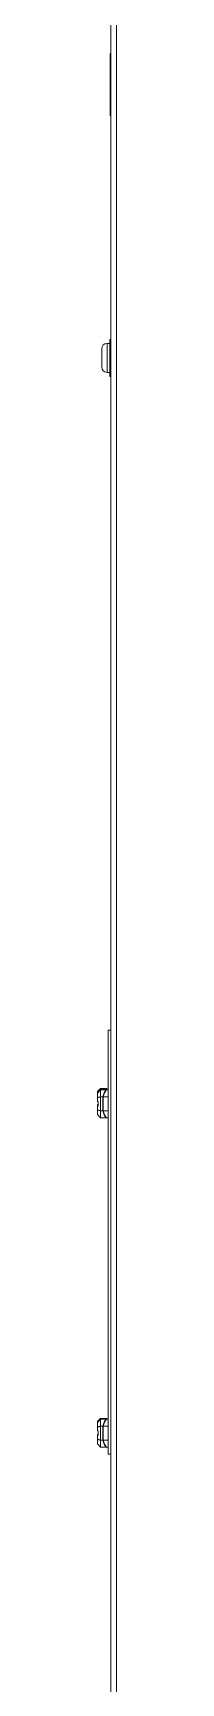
# Model space of a CAD drawing. Extents: x -76427 to 292734, y -42117 to 131250.
# Drawn here: x 7529 to 7538, y -38290 to -37493 of the extents above; entities that cross this region are included whole.
import ezdxf

# ---------------------------------------------------------------- set-up
doc = ezdxf.new("R2010")
doc.units = 0
doc.header["$LTSCALE"] = 10
doc.layers.add('XFM7P10PV$0$PV-EQ(50K)', color=252, linetype='Continuous', lineweight=9)
doc.layers.add('XFM7P10PV-200K$0$PV-EQ(50K)', color=22, linetype='Continuous', lineweight=9)

# ---------------------------------------------------------------- blocks, each defined once
blk = doc.blocks.new('XFM7P10PV-200K$0$A$C19c91066')
for p, q in [((6.45, 132.82), (6.45, 1465.18)), ((9.2, 1463.75), (9.2, 134.25)), ((6.17, 1224.19), (6.15, 1224.19)), ((6.15, 1224.19), (6.15, 1224.19)), ((6.17, 1224.19), (6.15, 1224.19)), ((6.15, 1224.18), (6.15, 1224.19)), ((6.17, 1224.18), (6.15, 1224.18)), ((6.15, 1224.18), (6.15, 1224.18)), ((6.17, 1224.18), (6.15, 1224.18)), ((6.15, 1224.17), (6.15, 1224.18)), ((6.17, 1224.17), (6.15, 1224.17)), ((6.15, 1224.17), (6.15, 1224.17)), ((6.17, 1224.17), (6.15, 1224.17)), ((6.15, 1224.17), (6.15, 1224.17)), ((6.17, 1224.17), (6.15, 1224.17)), ((6.15, 1224.17), (6.15, 1224.17)), ((6.15, 1224.17), (6.15, 1224.17)), ((6.17, 1224.17), (6.15, 1224.17)), ((6.15, 1224.15), (6.15, 1224.17)), ((6.17, 1224.17), (6.15, 1224.17)), ((6.17, 1224.15), (6.15, 1224.15)), ((6.15, 1224.14), (6.15, 1224.15)), ((6.17, 1224.14), (6.15, 1224.14)), ((6.15, 1221.01), (6.15, 1224.14)), ((6.15, 1220.95), (6.15, 1221.01)), ((6.17, 1221.01), (6.15, 1221.01)), ((6.17, 1220.95), (6.15, 1220.95)), ((6.2, 1225.99), (6.17, 1225.99)), ((6.17, 1198.39), (6.17, 1225.99)), ((6.2, 1197), (6.2, 1227)), ((6.45, 1227), (6.2, 1227)), ((6.17, 1219.33), (6.15, 1219.33)), ((6.15, 1219.33), (6.15, 1219.33)), ((6.17, 1219.33), (6.15, 1219.33)), ((6.15, 1219.19), (6.15, 1219.33)), ((6.17, 1219.19), (6.15, 1219.19)), ((6.15, 1219.19), (6.15, 1219.19)), ((6.17, 1219.19), (6.15, 1219.19)), ((6.15, 1219.15), (6.15, 1219.19)), ((6.17, 1219.15), (6.15, 1219.15)), ((6.15, 1219.15), (6.15, 1219.15)), ((6.17, 1219.15), (6.15, 1219.15)), ((6.15, 1219.14), (6.15, 1219.15)), ((6.17, 1219.14), (6.15, 1219.14)), ((6.15, 1219.14), (6.15, 1219.14)), ((6.17, 1219.14), (6.15, 1219.14)), ((6.15, 1218.44), (6.15, 1219.14)), ((6.15, 1218.44), (6.15, 1218.44)), ((6.17, 1218.44), (6.15, 1218.44)), ((6.15, 1218.43), (6.15, 1218.44)), ((6.17, 1218.44), (6.15, 1218.44)), ((6.17, 1218.43), (6.15, 1218.43)), ((6.15, 1218.43), (6.15, 1218.43)), ((6.17, 1218.43), (6.15, 1218.43)), ((6.15, 1218.23), (6.15, 1218.43)), ((6.17, 1218.43), (6.15, 1218.43)), ((6.17, 1218.43), (6.15, 1218.43)), ((6.17, 1218.23), (6.15, 1218.23)), ((6.15, 1217.6), (6.15, 1218.23)), ((6.17, 1217.6), (6.15, 1217.6)), ((6.15, 1217.6), (6.15, 1217.6)), ((6.17, 1217.6), (6.15, 1217.6)), ((6.15, 1217.23), (6.15, 1217.6)), ((6.15, 1216.11), (6.15, 1217.23)), ((6.17, 1217.23), (6.15, 1217.23)), ((6.17, 1216.11), (6.15, 1216.11)), ((6.15, 1216.07), (6.15, 1216.11)), ((6.15, 1215.4), (6.15, 1216.07)), ((6.17, 1216.07), (6.15, 1216.07)), ((6.17, 1215.4), (6.15, 1215.4)), ((6.15, 1214.31), (6.15, 1214.31)), ((6.17, 1214.31), (6.15, 1214.31)), ((6.15, 1214.27), (6.15, 1214.31)), ((6.17, 1214.31), (6.15, 1214.31)), ((6.17, 1214.27), (6.15, 1214.27)), ((6.15, 1214.25), (6.15, 1214.27)), ((6.17, 1214.25), (6.15, 1214.25)), ((6.15, 1214.24), (6.15, 1214.25)), ((6.17, 1214.24), (6.15, 1214.24)), ((6.15, 1214.24), (6.15, 1214.24)), ((6.17, 1214.24), (6.15, 1214.24)), ((6.15, 1214.24), (6.15, 1214.24)), ((6.17, 1214.24), (6.15, 1214.24)), ((6.15, 1214.23), (6.15, 1214.24)), ((6.17, 1214.23), (6.15, 1214.23)), ((6.15, 1214.23), (6.15, 1214.23)), ((6.17, 1214.23), (6.15, 1214.23)), ((6.15, 1214.23), (6.15, 1214.23)), ((6.17, 1214.23), (6.15, 1214.23)), ((6.15, 1214.23), (6.15, 1214.23)), ((6.17, 1214.23), (6.15, 1214.23)), ((6.15, 1214.22), (6.15, 1214.23)), ((6.17, 1214.22), (6.15, 1214.22)), ((6.15, 1214.22), (6.15, 1214.22)), ((6.17, 1214.22), (6.15, 1214.22)), ((6.15, 1213.82), (6.15, 1214.22)), ((6.15, 1213.53), (6.15, 1213.82)), ((6.17, 1213.82), (6.15, 1213.82)), ((6.15, 1213.53), (6.15, 1213.53)), ((6.17, 1213.53), (6.15, 1213.53)), ((6.15, 1213.52), (6.15, 1213.53)), ((6.17, 1213.53), (6.15, 1213.53)), ((6.17, 1213.52), (6.15, 1213.52)), ((6.15, 1213.51), (6.15, 1213.52)), ((6.17, 1213.52), (6.15, 1213.52)), ((6.17, 1213.51), (6.15, 1213.51)), ((6.15, 1213.5), (6.15, 1213.51)), ((6.17, 1213.51), (6.15, 1213.51)), ((6.17, 1213.5), (6.15, 1213.5)), ((6.15, 1213.48), (6.15, 1213.5)), ((6.17, 1213.5), (6.15, 1213.5)), ((6.17, 1213.48), (6.15, 1213.48)), ((6.15, 1213.31), (6.15, 1213.48)), ((6.17, 1213.48), (6.15, 1213.48)), ((6.17, 1213.31), (6.15, 1213.31)), ((6.15, 1212.91), (6.15, 1213.31)), ((6.17, 1212.91), (6.15, 1212.91)), ((6.15, 1212.85), (6.15, 1212.91)), ((6.17, 1212.85), (6.15, 1212.85)), ((6.15, 1212.52), (6.15, 1212.85)), ((6.17, 1212.52), (6.15, 1212.52)), ((6.15, 1212.43), (6.15, 1212.52)), ((6.17, 1212.43), (6.15, 1212.43)), ((6.15, 1211.82), (6.15, 1212.43)), ((6.17, 1211.82), (6.15, 1211.82)), ((6.15, 1211.74), (6.15, 1211.82)), ((6.17, 1211.74), (6.15, 1211.74)), ((6.15, 1211.74), (6.15, 1211.74)), ((6.17, 1211.74), (6.15, 1211.74)), ((6.15, 1211.17), (6.15, 1211.74)), ((6.17, 1211.17), (6.15, 1211.17)), ((6.15, 1211.12), (6.15, 1211.17)), ((6.15, 1210.33), (6.15, 1211.12)), ((6.17, 1211.12), (6.15, 1211.12)), ((6.17, 1210.33), (6.15, 1210.33)), ((6.17, 1208.67), (6.15, 1208.67)), ((6.15, 1208.66), (6.15, 1208.67)), ((6.17, 1208.67), (6.15, 1208.67)), ((6.15, 1208.66), (6.15, 1208.66)), ((6.17, 1208.66), (6.15, 1208.66)), ((6.15, 1208.66), (6.15, 1208.66)), ((6.17, 1208.66), (6.15, 1208.66)), ((6.15, 1208.65), (6.15, 1208.66)), ((6.17, 1208.66), (6.15, 1208.66)), ((6.17, 1208.66), (6.15, 1208.66)), ((6.17, 1208.65), (6.15, 1208.65)), ((6.15, 1208.58), (6.15, 1208.65)), ((6.17, 1208.65), (6.15, 1208.65)), ((6.17, 1208.58), (6.15, 1208.58)), ((6.15, 1208.58), (6.15, 1208.58)), ((6.17, 1208.58), (6.15, 1208.58)), ((6.15, 1208.58), (6.15, 1208.58)), ((6.17, 1208.58), (6.15, 1208.58)), ((6.15, 1208.57), (6.15, 1208.58)), ((6.17, 1208.57), (6.15, 1208.57)), ((6.15, 1206.33), (6.15, 1208.57)), ((6.15, 1206.27), (6.15, 1206.33)), ((6.17, 1206.33), (6.15, 1206.33)), ((6.15, 1205.49), (6.15, 1206.27)), ((6.17, 1206.27), (6.15, 1206.27)), ((6.17, 1205.49), (6.15, 1205.49)), ((6.17, 1201.64), (6.15, 1201.64)), ((6.15, 1201.47), (6.15, 1201.64)), ((6.17, 1201.47), (6.15, 1201.47)), ((6.15, 1200.98), (6.15, 1201.47)), ((6.17, 1200.98), (6.15, 1200.98)), ((6.15, 1200.48), (6.15, 1200.98)), ((6.17, 1200.48), (6.15, 1200.48)), ((6.15, 1200.32), (6.15, 1200.48)), ((6.17, 1200.32), (6.15, 1200.32)), ((6.2, 1198.39), (6.17, 1198.39)), ((6.45, 1197), (6.2, 1197)), ((2.05, 1075.56), (2.05, 1084.44)), ((4.61, 1087), (4.61, 1073)), ((4.61, 1087), (5.95, 1087)), ((5.95, 1071.1), (5.95, 1088.9)), ((5.95, 1088.9), (6.45, 1088.9)), ((4.61, 1073), (5.95, 1073)), ((5.95, 1071.1), (6.45, 1071.1)), ((5.2, 755.26), (6.45, 755.26)), ((5.2, 755.26), (5.2, 550.26)), ((0, 725.55), (1.5, 727.05)), ((0, 725.26), (1.5, 726.76)), ((0, 724.8), (1.5, 726.3)), ((0, 725.55), (0, 725.26)), ((4.17, 727.05), (1.5, 727.05)), ((1.5, 726.76), (1.5, 727.05)), ((4.17, 726.76), (1.5, 726.76)), ((1.5, 726.3), (1.5, 726.76)), ((4.17, 726.3), (1.5, 726.3)), ((1.5, 722.97), (1.5, 726.3)), ((4.5, 727.05), (4.17, 727.05)), ((4.5, 726.76), (4.17, 726.76)), ((4.35, 726.3), (4.17, 726.3)), ((4.35, 726.3), (5.2, 726.3)), ((4.5, 726.76), (4.5, 727.05)), ((4.5, 726.3), (4.5, 726.76)), ((0, 725.26), (0, 724.8)), ((0, 724.8), (0, 722.59)), ((0, 720.7), (0, 722.59)), ((0.25, 720.7), (0, 720.7)), ((0, 718.96), (0, 719.25)), ((0, 719.25), (0.25, 719.25)), ((0, 718.5), (0, 718.96)), ((0, 718.96), (0.25, 718.96)), ((0, 716.61), (0, 718.5)), ((0, 718.5), (0.25, 718.5)), ((0.25, 718.5), (0.25, 720.7)), ((2.65, 722.97), (1.5, 722.97)), ((1.5, 722.97), (1.5, 716.23)), ((2.65, 716.23), (2.65, 722.97)), ((2.8, 722.97), (5.2, 722.97)), ((2.8, 716.23), (2.8, 722.97)), ((0, 716.61), (0, 714.4)), ((1.5, 712.9), (0, 714.4)), ((2.65, 716.23), (1.5, 716.23)), ((1.5, 712.9), (1.5, 716.23)), ((4.17, 712.9), (1.5, 712.9)), ((2.8, 716.23), (5.2, 716.23)), ((4.35, 712.9), (4.17, 712.9)), ((4.35, 712.9), (5.2, 712.9)), ((0, 566.12), (1.5, 567.62)), ((0, 565.66), (1.5, 567.16)), ((0, 566.12), (0, 565.66)), ((4.17, 567.62), (1.5, 567.62)), ((1.5, 567.16), (1.5, 567.62)), ((4.17, 567.16), (1.5, 567.16)), ((1.5, 563.83), (1.5, 567.16)), ((4.5, 567.62), (4.17, 567.62)), ((4.35, 567.16), (4.17, 567.16)), ((4.35, 567.16), (5.2, 567.16)), ((4.5, 567.16), (4.5, 567.62)), ((0, 565.66), (0, 563.45)), ((0, 561.56), (0, 563.45)), ((0.25, 561.56), (0, 561.56)), ((0, 559.36), (0, 559.82)), ((0, 559.82), (0.25, 559.82)), ((0, 557.47), (0, 559.36)), ((0, 559.36), (0.25, 559.36)), ((0.25, 559.36), (0.25, 561.56)), ((2.65, 563.83), (1.5, 563.83)), ((1.5, 563.83), (1.5, 557.09)), ((2.65, 557.09), (2.65, 563.83)), ((2.8, 563.83), (5.2, 563.83)), ((2.8, 557.09), (2.8, 563.83)), ((0, 557.47), (0, 555.26)), ((1.5, 553.76), (0, 555.26)), ((2.65, 557.09), (1.5, 557.09)), ((1.5, 553.76), (1.5, 557.09)), ((4.17, 553.76), (1.5, 553.76)), ((2.8, 557.09), (5.2, 557.09)), ((4.35, 553.76), (4.17, 553.76)), ((4.35, 553.76), (5.2, 553.76)), ((5.2, 550.26), (6.45, 550.26))]:
    blk.add_line(p, q)
for centre, start, end in [((4.61, 1084.44), 90, 180), ((4.61, 1075.56), 180, 270)]:
    blk.add_arc(centre, 2.56, start, end)
for centre, ratio, start_param, end_param in [((5.71, 719.6), 0.455726, 0.466088, 1.104709), ((5.92, 719.6), 0.466308, 0.466088, 1.104709), ((5.71, 720.06), 0.455726, 0.466088, 0.588093), ((5.71, 720.35), 0.455726, 0.466088, 0.545888), ((5.71, 719.6), 0.455726, 2.036884, 2.675505), ((5.92, 719.6), 0.466308, 2.036884, 2.675505), ((5.71, 560.46), 0.455726, 0.466088, 1.104709), ((5.92, 560.46), 0.466308, 0.466088, 1.104709), ((5.71, 560.92), 0.455726, 0.466088, 0.588093), ((5.71, 560.46), 0.455726, 2.036884, 2.675505), ((5.92, 560.46), 0.466308, 2.036884, 2.675505)]:
    blk.add_ellipse(centre, major_axis=(0, 7.5), ratio=ratio, start_param=start_param, end_param=end_param)
for points in [[(1.5, 722.97), (0.71, 722.78), (0, 722.59)], [(1.5, 716.23), (0.71, 716.42), (0, 716.61)], [(1.5, 563.83), (0.71, 563.64), (0, 563.45)], [(1.5, 557.09), (0.71, 557.28), (0, 557.47)]]:
    blk.add_open_spline(points, degree=2)
blk = doc.blocks.new('XFM7P10PV-200K')
at = {"layer": 'XFM7P10PV-200K$0$PV-EQ(50K)'}
blk.add_blockref('XFM7P10PV-200K$0$A$C19c91066', (7528.55, -38729.63), dxfattribs=at)
blk = doc.blocks.new('XFM7P10PV$0$A$C19c91066')
for p, q in [((6.45, 132.82), (6.45, 1465.18)), ((9.2, 1463.75), (9.2, 134.25)), ((6.17, 1224.19), (6.15, 1224.19)), ((6.15, 1224.19), (6.15, 1224.19)), ((6.17, 1224.19), (6.15, 1224.19)), ((6.15, 1224.18), (6.15, 1224.19)), ((6.17, 1224.18), (6.15, 1224.18)), ((6.15, 1224.18), (6.15, 1224.18)), ((6.17, 1224.18), (6.15, 1224.18)), ((6.15, 1224.17), (6.15, 1224.18)), ((6.17, 1224.17), (6.15, 1224.17)), ((6.15, 1224.17), (6.15, 1224.17)), ((6.17, 1224.17), (6.15, 1224.17)), ((6.15, 1224.17), (6.15, 1224.17)), ((6.17, 1224.17), (6.15, 1224.17)), ((6.15, 1224.17), (6.15, 1224.17)), ((6.15, 1224.17), (6.15, 1224.17)), ((6.17, 1224.17), (6.15, 1224.17)), ((6.15, 1224.15), (6.15, 1224.17)), ((6.17, 1224.17), (6.15, 1224.17)), ((6.17, 1224.15), (6.15, 1224.15)), ((6.15, 1224.14), (6.15, 1224.15)), ((6.17, 1224.14), (6.15, 1224.14)), ((6.15, 1221.01), (6.15, 1224.14)), ((6.15, 1220.95), (6.15, 1221.01)), ((6.17, 1221.01), (6.15, 1221.01)), ((6.17, 1220.95), (6.15, 1220.95)), ((6.2, 1225.99), (6.17, 1225.99)), ((6.17, 1198.39), (6.17, 1225.99)), ((6.2, 1197), (6.2, 1227)), ((6.45, 1227), (6.2, 1227)), ((6.17, 1219.33), (6.15, 1219.33)), ((6.15, 1219.33), (6.15, 1219.33)), ((6.17, 1219.33), (6.15, 1219.33)), ((6.15, 1219.19), (6.15, 1219.33)), ((6.17, 1219.19), (6.15, 1219.19)), ((6.15, 1219.19), (6.15, 1219.19)), ((6.17, 1219.19), (6.15, 1219.19)), ((6.15, 1219.15), (6.15, 1219.19)), ((6.17, 1219.15), (6.15, 1219.15)), ((6.15, 1219.15), (6.15, 1219.15)), ((6.17, 1219.15), (6.15, 1219.15)), ((6.15, 1219.14), (6.15, 1219.15)), ((6.17, 1219.14), (6.15, 1219.14)), ((6.15, 1219.14), (6.15, 1219.14)), ((6.17, 1219.14), (6.15, 1219.14)), ((6.15, 1218.44), (6.15, 1219.14)), ((6.15, 1218.44), (6.15, 1218.44)), ((6.17, 1218.44), (6.15, 1218.44)), ((6.15, 1218.43), (6.15, 1218.44)), ((6.17, 1218.44), (6.15, 1218.44)), ((6.17, 1218.43), (6.15, 1218.43)), ((6.15, 1218.43), (6.15, 1218.43)), ((6.17, 1218.43), (6.15, 1218.43)), ((6.15, 1218.23), (6.15, 1218.43)), ((6.17, 1218.43), (6.15, 1218.43)), ((6.17, 1218.43), (6.15, 1218.43)), ((6.17, 1218.23), (6.15, 1218.23)), ((6.15, 1217.6), (6.15, 1218.23)), ((6.17, 1217.6), (6.15, 1217.6)), ((6.15, 1217.6), (6.15, 1217.6)), ((6.17, 1217.6), (6.15, 1217.6)), ((6.15, 1217.23), (6.15, 1217.6)), ((6.15, 1216.11), (6.15, 1217.23)), ((6.17, 1217.23), (6.15, 1217.23)), ((6.17, 1216.11), (6.15, 1216.11)), ((6.15, 1216.07), (6.15, 1216.11)), ((6.15, 1215.4), (6.15, 1216.07)), ((6.17, 1216.07), (6.15, 1216.07)), ((6.17, 1215.4), (6.15, 1215.4)), ((6.15, 1214.31), (6.15, 1214.31)), ((6.17, 1214.31), (6.15, 1214.31)), ((6.15, 1214.27), (6.15, 1214.31)), ((6.17, 1214.31), (6.15, 1214.31)), ((6.17, 1214.27), (6.15, 1214.27)), ((6.15, 1214.25), (6.15, 1214.27)), ((6.17, 1214.25), (6.15, 1214.25)), ((6.15, 1214.24), (6.15, 1214.25)), ((6.17, 1214.24), (6.15, 1214.24)), ((6.15, 1214.24), (6.15, 1214.24)), ((6.17, 1214.24), (6.15, 1214.24)), ((6.15, 1214.24), (6.15, 1214.24)), ((6.17, 1214.24), (6.15, 1214.24)), ((6.15, 1214.23), (6.15, 1214.24)), ((6.17, 1214.23), (6.15, 1214.23)), ((6.15, 1214.23), (6.15, 1214.23)), ((6.17, 1214.23), (6.15, 1214.23)), ((6.15, 1214.23), (6.15, 1214.23)), ((6.17, 1214.23), (6.15, 1214.23)), ((6.15, 1214.23), (6.15, 1214.23)), ((6.17, 1214.23), (6.15, 1214.23)), ((6.15, 1214.22), (6.15, 1214.23)), ((6.17, 1214.22), (6.15, 1214.22)), ((6.15, 1214.22), (6.15, 1214.22)), ((6.17, 1214.22), (6.15, 1214.22)), ((6.15, 1213.82), (6.15, 1214.22)), ((6.15, 1213.53), (6.15, 1213.82)), ((6.17, 1213.82), (6.15, 1213.82)), ((6.15, 1213.53), (6.15, 1213.53)), ((6.17, 1213.53), (6.15, 1213.53)), ((6.15, 1213.52), (6.15, 1213.53)), ((6.17, 1213.53), (6.15, 1213.53)), ((6.17, 1213.52), (6.15, 1213.52)), ((6.15, 1213.51), (6.15, 1213.52)), ((6.17, 1213.52), (6.15, 1213.52)), ((6.17, 1213.51), (6.15, 1213.51)), ((6.15, 1213.5), (6.15, 1213.51)), ((6.17, 1213.51), (6.15, 1213.51)), ((6.17, 1213.5), (6.15, 1213.5)), ((6.15, 1213.48), (6.15, 1213.5)), ((6.17, 1213.5), (6.15, 1213.5)), ((6.17, 1213.48), (6.15, 1213.48)), ((6.15, 1213.31), (6.15, 1213.48)), ((6.17, 1213.48), (6.15, 1213.48)), ((6.17, 1213.31), (6.15, 1213.31)), ((6.15, 1212.91), (6.15, 1213.31)), ((6.17, 1212.91), (6.15, 1212.91)), ((6.15, 1212.85), (6.15, 1212.91)), ((6.17, 1212.85), (6.15, 1212.85)), ((6.15, 1212.52), (6.15, 1212.85)), ((6.17, 1212.52), (6.15, 1212.52)), ((6.15, 1212.43), (6.15, 1212.52)), ((6.17, 1212.43), (6.15, 1212.43)), ((6.15, 1211.82), (6.15, 1212.43)), ((6.17, 1211.82), (6.15, 1211.82)), ((6.15, 1211.74), (6.15, 1211.82)), ((6.17, 1211.74), (6.15, 1211.74)), ((6.15, 1211.74), (6.15, 1211.74)), ((6.17, 1211.74), (6.15, 1211.74)), ((6.15, 1211.17), (6.15, 1211.74)), ((6.17, 1211.17), (6.15, 1211.17)), ((6.15, 1211.12), (6.15, 1211.17)), ((6.15, 1210.33), (6.15, 1211.12)), ((6.17, 1211.12), (6.15, 1211.12)), ((6.17, 1210.33), (6.15, 1210.33)), ((6.17, 1208.67), (6.15, 1208.67)), ((6.15, 1208.66), (6.15, 1208.67)), ((6.17, 1208.67), (6.15, 1208.67)), ((6.15, 1208.66), (6.15, 1208.66)), ((6.17, 1208.66), (6.15, 1208.66)), ((6.15, 1208.66), (6.15, 1208.66)), ((6.17, 1208.66), (6.15, 1208.66)), ((6.15, 1208.65), (6.15, 1208.66)), ((6.17, 1208.66), (6.15, 1208.66)), ((6.17, 1208.66), (6.15, 1208.66)), ((6.17, 1208.65), (6.15, 1208.65)), ((6.15, 1208.58), (6.15, 1208.65)), ((6.17, 1208.65), (6.15, 1208.65)), ((6.17, 1208.58), (6.15, 1208.58)), ((6.15, 1208.58), (6.15, 1208.58)), ((6.17, 1208.58), (6.15, 1208.58)), ((6.15, 1208.58), (6.15, 1208.58)), ((6.17, 1208.58), (6.15, 1208.58)), ((6.15, 1208.57), (6.15, 1208.58)), ((6.17, 1208.57), (6.15, 1208.57)), ((6.15, 1206.33), (6.15, 1208.57)), ((6.15, 1206.27), (6.15, 1206.33)), ((6.17, 1206.33), (6.15, 1206.33)), ((6.15, 1205.49), (6.15, 1206.27)), ((6.17, 1206.27), (6.15, 1206.27)), ((6.17, 1205.49), (6.15, 1205.49)), ((6.17, 1201.64), (6.15, 1201.64)), ((6.15, 1201.47), (6.15, 1201.64)), ((6.17, 1201.47), (6.15, 1201.47)), ((6.15, 1200.98), (6.15, 1201.47)), ((6.17, 1200.98), (6.15, 1200.98)), ((6.15, 1200.48), (6.15, 1200.98)), ((6.17, 1200.48), (6.15, 1200.48)), ((6.15, 1200.32), (6.15, 1200.48)), ((6.17, 1200.32), (6.15, 1200.32)), ((6.2, 1198.39), (6.17, 1198.39)), ((6.45, 1197), (6.2, 1197)), ((2.05, 1075.56), (2.05, 1084.44)), ((4.61, 1087), (4.61, 1073)), ((4.61, 1087), (5.95, 1087)), ((5.95, 1071.1), (5.95, 1088.9)), ((5.95, 1088.9), (6.45, 1088.9)), ((4.61, 1073), (5.95, 1073)), ((5.95, 1071.1), (6.45, 1071.1)), ((5.2, 755.26), (6.45, 755.26)), ((5.2, 755.26), (5.2, 550.26)), ((0, 725.55), (1.5, 727.05)), ((0, 725.26), (1.5, 726.76)), ((0, 724.8), (1.5, 726.3)), ((0, 725.55), (0, 725.26)), ((4.17, 727.05), (1.5, 727.05)), ((1.5, 726.76), (1.5, 727.05)), ((4.17, 726.76), (1.5, 726.76)), ((1.5, 726.3), (1.5, 726.76)), ((4.17, 726.3), (1.5, 726.3)), ((1.5, 722.97), (1.5, 726.3)), ((4.5, 727.05), (4.17, 727.05)), ((4.5, 726.76), (4.17, 726.76)), ((4.35, 726.3), (4.17, 726.3)), ((4.35, 726.3), (5.2, 726.3)), ((4.5, 726.76), (4.5, 727.05)), ((4.5, 726.3), (4.5, 726.76)), ((0, 725.26), (0, 724.8)), ((0, 724.8), (0, 722.59)), ((0, 720.7), (0, 722.59)), ((0.25, 720.7), (0, 720.7)), ((0, 718.96), (0, 719.25)), ((0, 719.25), (0.25, 719.25)), ((0, 718.5), (0, 718.96)), ((0, 718.96), (0.25, 718.96)), ((0, 716.61), (0, 718.5)), ((0, 718.5), (0.25, 718.5)), ((0.25, 718.5), (0.25, 720.7)), ((2.65, 722.97), (1.5, 722.97)), ((1.5, 722.97), (1.5, 716.23)), ((2.65, 716.23), (2.65, 722.97)), ((2.8, 722.97), (5.2, 722.97)), ((2.8, 716.23), (2.8, 722.97)), ((0, 716.61), (0, 714.4)), ((1.5, 712.9), (0, 714.4)), ((2.65, 716.23), (1.5, 716.23)), ((1.5, 712.9), (1.5, 716.23)), ((4.17, 712.9), (1.5, 712.9)), ((2.8, 716.23), (5.2, 716.23)), ((4.35, 712.9), (4.17, 712.9)), ((4.35, 712.9), (5.2, 712.9)), ((0, 566.12), (1.5, 567.62)), ((0, 565.66), (1.5, 567.16)), ((0, 566.12), (0, 565.66)), ((4.17, 567.62), (1.5, 567.62)), ((1.5, 567.16), (1.5, 567.62)), ((4.17, 567.16), (1.5, 567.16)), ((1.5, 563.83), (1.5, 567.16)), ((4.5, 567.62), (4.17, 567.62)), ((4.35, 567.16), (4.17, 567.16)), ((4.35, 567.16), (5.2, 567.16)), ((4.5, 567.16), (4.5, 567.62)), ((0, 565.66), (0, 563.45)), ((0, 561.56), (0, 563.45)), ((0.25, 561.56), (0, 561.56)), ((0, 559.36), (0, 559.82)), ((0, 559.82), (0.25, 559.82)), ((0, 557.47), (0, 559.36)), ((0, 559.36), (0.25, 559.36)), ((0.25, 559.36), (0.25, 561.56)), ((2.65, 563.83), (1.5, 563.83)), ((1.5, 563.83), (1.5, 557.09)), ((2.65, 557.09), (2.65, 563.83)), ((2.8, 563.83), (5.2, 563.83)), ((2.8, 557.09), (2.8, 563.83)), ((0, 557.47), (0, 555.26)), ((1.5, 553.76), (0, 555.26)), ((2.65, 557.09), (1.5, 557.09)), ((1.5, 553.76), (1.5, 557.09)), ((4.17, 553.76), (1.5, 553.76)), ((2.8, 557.09), (5.2, 557.09)), ((4.35, 553.76), (4.17, 553.76)), ((4.35, 553.76), (5.2, 553.76)), ((5.2, 550.26), (6.45, 550.26))]:
    blk.add_line(p, q)
for centre, start, end in [((4.61, 1084.44), 90, 180), ((4.61, 1075.56), 180, 270)]:
    blk.add_arc(centre, 2.56, start, end)
for centre, ratio, start_param, end_param in [((5.71, 719.6), 0.455726, 0.466088, 1.104709), ((5.92, 719.6), 0.466308, 0.466088, 1.104709), ((5.71, 720.06), 0.455726, 0.466088, 0.588093), ((5.71, 720.35), 0.455726, 0.466088, 0.545888), ((5.71, 719.6), 0.455726, 2.036884, 2.675505), ((5.92, 719.6), 0.466308, 2.036884, 2.675505), ((5.71, 560.46), 0.455726, 0.466088, 1.104709), ((5.92, 560.46), 0.466308, 0.466088, 1.104709), ((5.71, 560.92), 0.455726, 0.466088, 0.588093), ((5.71, 560.46), 0.455726, 2.036884, 2.675505), ((5.92, 560.46), 0.466308, 2.036884, 2.675505)]:
    blk.add_ellipse(centre, major_axis=(0, 7.5), ratio=ratio, start_param=start_param, end_param=end_param)
for points in [[(1.5, 722.97), (0.71, 722.78), (0, 722.59)], [(1.5, 716.23), (0.71, 716.42), (0, 716.61)], [(1.5, 563.83), (0.71, 563.64), (0, 563.45)], [(1.5, 557.09), (0.71, 557.28), (0, 557.47)]]:
    blk.add_open_spline(points, degree=2)
blk = doc.blocks.new('XFM7P10PV')
at = {"layer": 'XFM7P10PV$0$PV-EQ(50K)'}
blk.add_blockref('XFM7P10PV$0$A$C19c91066', (7528.55, -38729.63), dxfattribs=at)

msp = doc.modelspace()

# ---------------------------------------------------------------- block references
for name in ['XFM7P10PV', 'XFM7P10PV-200K']:
    msp.add_blockref(name, (0, 0))

doc.saveas('drawing.dxf')
